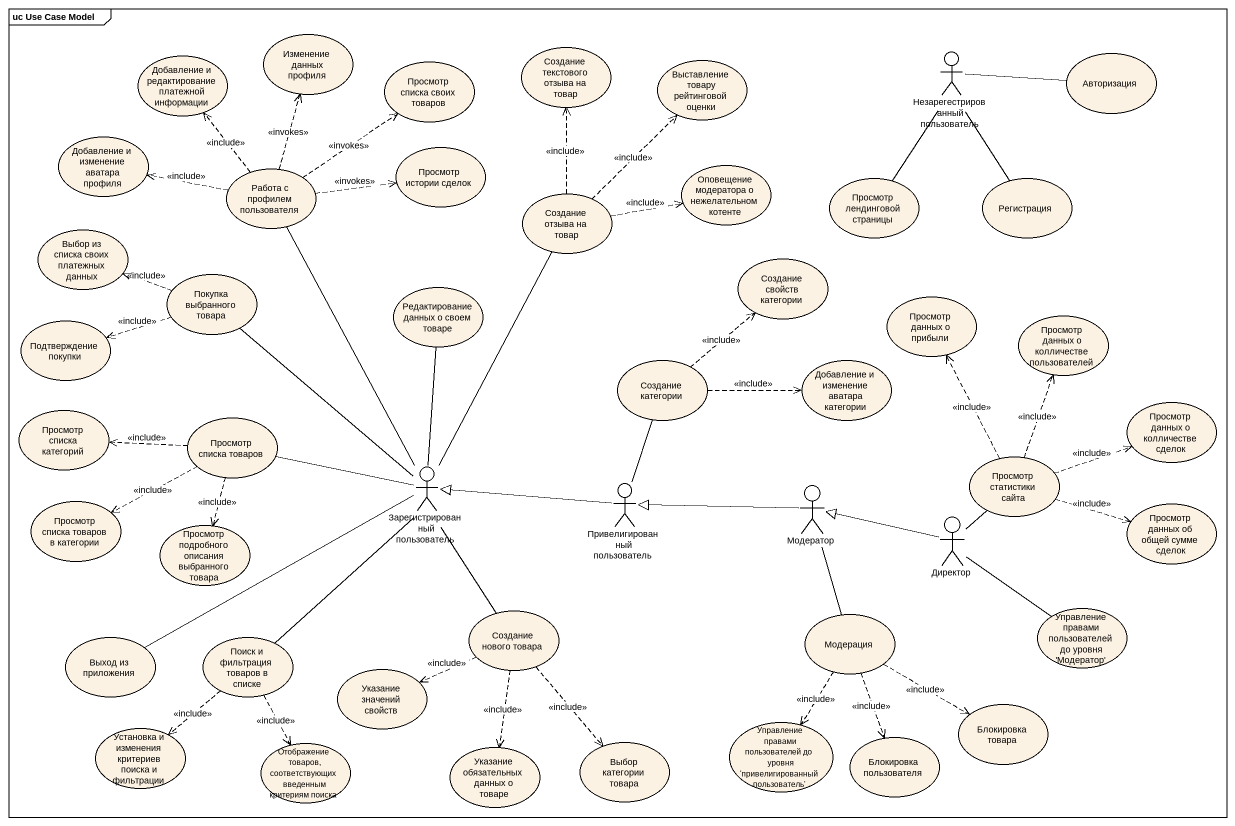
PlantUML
@startuml
mainframe uc Use Case Model
usecase "Добавление и редактирование платежной информации" as Добавление_и_редактирование
usecase "Изменение данных профиля" as Изменение_данных_профиля
usecase "Создание текстового отзыва на товар" as Создание_текстового_отзыва
actor "Незарегестрированный пользователь" as Незарегестрированный
usecase Авторизация
usecase "Просмотр списка своих товаров" as Просмотр_списка_своих
usecase "Выставление товару рейтинговой оценки" as Выставление_товару
usecase "Добавление и изменение аватара профиля" as Добавление_и_изменение
usecase "Работа с профилем пользователя" as Работа_с_профилем
usecase "Просмотр истории сделок" as Просмотр_истории_сделок
usecase "Оповещение модератора о нежелательном котенте" as Оповещение_модератора_о
usecase "Создание отзыва на товар" as Создание_отзыва_на_товар
usecase "Просмотр лендинговой страницы" as Просмотр_лендинговой
usecase Регистрация
usecase "Выбор из списка своих платежных данных" as Выбор_из_списка_своих
usecase "Покупка выбранного товара" as Покупка_выбранного_товара
usecase "Редактирование данных о своем товаре" as Редактирование_данных_о
usecase "Создание свойств категории" as Создание_свойств_категории
usecase "Подтверждение покупки" as Подтверждение_покупки
usecase "Просмотр данных о прибыли" as Просмотр_данных_о_прибыли
usecase "Просмотр данных о колличестве пользователей" as Просмотр_данных_о
usecase "Создание категории" as Создание_категории
usecase "Добавление и изменение аватара категории" as Добавление_и_изменение_2
usecase "Просмотр данных о колличестве сделок" as Просмотр_данных_о_2
usecase "Просмотр списка категорий" as Просмотр_списка_категорий
usecase "Просмотр списка товаров" as Просмотр_списка_товаров
actor "Зарегистрированный пользователь" as Зарегистрированный
actor "Привелигированный пользователь" as Привелигированный
actor Модератор
usecase "Просмотр статистики сайта" as Просмотр_статистики_сайта
usecase "Просмотр списка товаров в категории" as Просмотр_списка_товаров_в
actor Директор
usecase "Просмотр данных об общей сумме сделок" as Просмотр_данных_об_общей
usecase "Просмотр подробного описания выбранного товара" as Просмотр_подробного
usecase "Выход из приложения" as Выход_из_приложения
usecase "Поиск и фильтрация товаров в списке" as Поиск_и_фильтрация_товаров
usecase "Создание нового товара" as Создание_нового_товара
usecase Модерация
usecase "Управление правами пользователей до уровня 'Модератор'" as Управление_правами
usecase "Указание значений свойств" as Указание_значений_свойств
usecase "Блокировка товара" as Блокировка_товара
usecase "Установка и изменения критериев поиска и фильтрации" as Установка_и_изменения
usecase "Отображение товаров, соответствующих введенным критериям поиска" as Отображение_товаров
usecase "Указание обязательных данных о товаре" as Указание_обязательных
usecase "Выбор категории товара" as Выбор_категории_товара
usecase "Управление правами пользователей до уровня 'привелигированный пользователь'" as Управление_правами_2
usecase "Блокировка пользователя" as Блокировка_пользователя
Незарегестрированный -right- Авторизация
Незарегестрированный -- Просмотр_лендинговой
Незарегестрированный -- Регистрация
Работа_с_профилем .up.> Добавление_и_редактирование : <<include>>
Работа_с_профилем .up.> Изменение_данных_профиля : <<invokes>>
Работа_с_профилем .up.> Просмотр_списка_своих : <<invokes>>
Работа_с_профилем .left.> Добавление_и_изменение : <<include>>
Работа_с_профилем .right.> Просмотр_истории_сделок : <<invokes>>
Создание_отзыва_на_товар .up.> Создание_текстового_отзыва : <<include>>
Создание_отзыва_на_товар .up.> Выставление_товару : <<include>>
Создание_отзыва_на_товар .right.> Оповещение_модератора_о : <<include>>
Покупка_выбранного_товара .left.> Выбор_из_списка_своих : <<include>>
Покупка_выбранного_товара .left.> Подтверждение_покупки : <<include>>
Создание_категории .up.> Создание_свойств_категории : <<include>>
Создание_категории .right.> Добавление_и_изменение_2 : <<include>>
Просмотр_списка_товаров .left.> Просмотр_списка_категорий : <<include>>
Просмотр_списка_товаров .left.> Просмотр_списка_товаров_в : <<include>>
Просмотр_списка_товаров ..> Просмотр_подробного : <<include>>
Зарегистрированный -up- Работа_с_профилем
Зарегистрированный -up- Создание_отзыва_на_товар
Зарегистрированный -up- Покупка_выбранного_товара
Зарегистрированный -up- Редактирование_данных_о
Зарегистрированный -left- Просмотр_списка_товаров
Зарегистрированный -left- Выход_из_приложения
Зарегистрированный -- Поиск_и_фильтрация_товаров
Зарегистрированный -- Создание_нового_товара
Привелигированный -up- Создание_категории
Привелигированный -left-|> Зарегистрированный
Модератор -left-|> Привелигированный
Модератор -- Модерация
Просмотр_статистики_сайта .up.> Просмотр_данных_о_прибыли : <<include>>
Просмотр_статистики_сайта .up.> Просмотр_данных_о : <<include>>
Просмотр_статистики_сайта .right.> Просмотр_данных_о_2 : <<include>>
Просмотр_статистики_сайта .right.> Просмотр_данных_об_общей : <<include>>
Директор -left-|> Модератор
Директор -up- Просмотр_статистики_сайта
Директор -- Управление_правами
Поиск_и_фильтрация_товаров ..> Установка_и_изменения : <<include>>
Поиск_и_фильтрация_товаров ..> Отображение_товаров : <<include>>
Создание_нового_товара .left.> Указание_значений_свойств : <<include>>
Создание_нового_товара ..> Указание_обязательных : <<include>>
Создание_нового_товара ..> Выбор_категории_товара : <<include>>
Модерация .right.> Блокировка_товара : <<include>>
Модерация ..> Управление_правами_2 : <<include>>
Модерация ..> Блокировка_пользователя : <<include>>
@enduml
